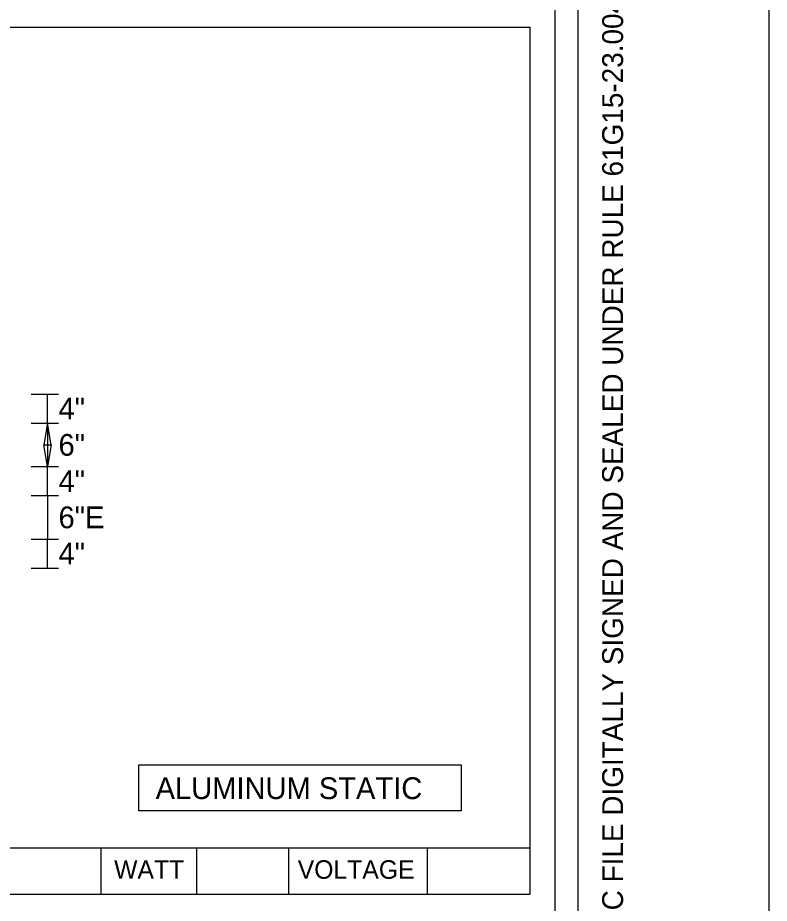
# Model space of a CAD drawing. Extents: x 764 to 1076, y -284 to -242.
# Drawn here: x 984.45 to 993.08, y -271.3 to -261.13 of the extents above; entities that cross this region are included whole.
import ezdxf

# ---------------------------------------------------------------- set-up
doc = ezdxf.new("R2010")
doc.units = 0
for name, color, linetype in [('GSDims', 7, 'Continuous'), ('PlotBorder_dp', 7, 'Continuous'), ('SheetBorder_dp', 7, 'Continuous'), ('SheetLinesMisc2_dp', 7, 'Continuous'), ('TextLabel', 7, 'Continuous'), ('TextMinor', 7, 'Continuous'), ('TextMisc', 7, 'Continuous')]:
    doc.layers.add(name, color=color, linetype=linetype)

msp = doc.modelspace()

# ---------------------------------------------------------------- linework, layer by layer
at = {"layer": 'GSDims'}
for p, q in [((984.603, -265.452), (984.916, -265.452)), ((984.603, -265.452), (984.603, -265.452)), ((984.791, -265.786), (984.791, -265.452)), ((984.603, -265.786), (984.916, -265.786)), ((984.603, -265.786), (984.916, -265.786)), ((984.791, -265.786), (984.791, -266.286)), ((984.603, -266.286), (984.916, -266.286)), ((984.603, -266.286), (984.916, -266.286)), ((984.791, -266.619), (984.791, -266.286)), ((984.603, -266.619), (984.916, -266.619)), ((984.603, -266.619), (984.916, -266.619)), ((984.791, -266.619), (984.791, -267.119)), ((984.603, -267.119), (984.916, -267.119)), ((984.603, -267.119), (984.916, -267.119)), ((984.791, -267.452), (984.791, -267.119)), ((984.603, -267.452), (984.916, -267.452)), ((984.603, -267.452), (984.603, -267.452))]:
    msp.add_line(p, q, dxfattribs=at)
for points in [[(984.791, -265.786), (984.749, -266.036), (984.833, -266.036)], [(984.791, -266.286), (984.749, -266.036), (984.833, -266.036)]]:
    msp.add_lwpolyline(points, close=True, dxfattribs=at)
at = {"layer": 'PlotBorder_dp'}
msp.add_lwpolyline([(927.084, -241.805), (927.084, -284.205), (993.084, -284.205), (993.084, -241.805)], dxfattribs=at)
at = {"layer": 'SheetBorder_dp'}
msp.add_line((990.884, -242.205), (990.884, -283.805), dxfattribs=at)
at = {"layer": 'SheetLinesMisc2_dp'}
for p, q in [((990.623, -279.748), (990.623, -242.29)), ((969.869, -261.234), (990.335, -261.234)), ((990.335, -271.188), (990.335, -261.233)), ((969.869, -270.668), (990.335, -270.668)), ((985.402, -270.668), (985.402, -271.202)), ((986.5, -270.668), (986.5, -271.202)), ((987.559, -270.668), (987.559, -271.202)), ((989.153, -270.668), (989.153, -271.202)), ((969.869, -271.202), (990.335, -271.202)), ((990.335, -271.202), (990.335, -271.188))]:
    msp.add_line(p, q, dxfattribs=at)
at = {"layer": 'TextLabel'}
msp.add_lwpolyline([(985.84, -269.714), (989.542, -269.714), (989.542, -270.242), (985.84, -270.242)], close=True, dxfattribs=at)

# ---------------------------------------------------------------- texts
at = {"layer": 'GSDims'}
for s, p in [('4"', (984.916, -265.744)), ('6"', (984.916, -266.161)), ('4"', (984.916, -266.577)), ('6"E', (984.916, -266.994)), ('4"', (984.916, -267.41))]:
    msp.add_text(s, height=0.25, dxfattribs=at).set_placement(p)
at = {"layer": 'TextLabel'}
msp.add_text('ALUMINUM STATIC', height=0.25, dxfattribs=at).set_placement((986.032, -270.107))
at = {"layer": 'TextMinor'}
for s, p in [('WATT', (985.555, -271.023)), ('VOLTAGE', (987.665, -271.023))]:
    msp.add_text(s, height=0.2126, dxfattribs=at).set_placement(p)
at = {"layer": 'TextMisc'}
msp.add_text('THE OFFICIAL RECORD OF THIS SHEET IS THE ELECTRONIC FILE DIGITALLY SIGNED AND SEALED UNDER RULE 61G15-23.004, F.A.C.', height=0.24, rotation=90, dxfattribs=at).set_placement((991.404, -280.605))

doc.saveas('drawing.dxf')
